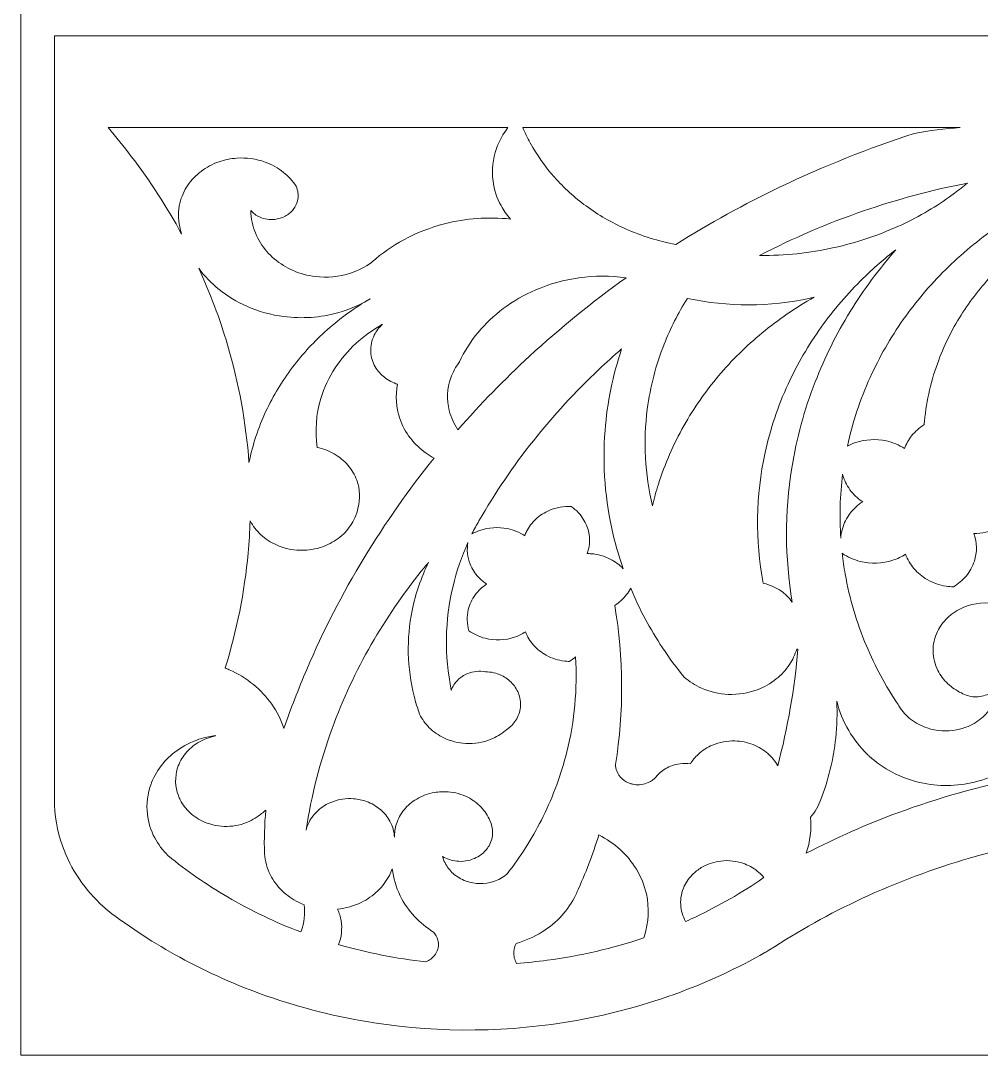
# Model space of a CAD drawing. Header units: millimetres. Extents: x 4600 to 4846, y 410 to 672.
# Drawn here: x 4600.3 to 4657.3, y 409.8 to 471.2 of the extents above; entities that cross this region are included whole.
import ezdxf

# ---------------------------------------------------------------- set-up
doc = ezdxf.new("R2010")
doc.units = ezdxf.units.MM
doc.header["$MEASUREMENT"] = 0
doc.layers.add('SITARA ALL', color=18, linetype='Continuous', true_color=0x000000)

msp = doc.modelspace()

# ---------------------------------------------------------------- linework, layer by layer
at = {"layer": 'SITARA ALL', "lineweight": 9}
for points, knots in [([(4600.273, 531.799), (4600.273, 531.799), (4844.273, 531.799), (4844.273, 531.799), (4844.273, 531.799), (4844.273, 409.799), (4844.273, 409.799), (4844.273, 409.799), (4600.273, 409.799), (4600.273, 409.799), (4600.273, 409.799), (4600.273, 531.799), (4600.273, 531.799)], [0, 0, 0, 0, 0.25, 0.25, 0.25, 0.5, 0.5, 0.5, 0.75, 0.75, 0.75, 1, 1, 1, 1]), ([(4702.275, 411.502), (4702.275, 411.502), (4702.417, 411.503), (4702.417, 411.503), (4703.358, 411.522), (4704.29, 411.686), (4705.18, 411.991), (4705.298, 412.032), (4705.416, 412.075), (4705.533, 412.121), (4706.31, 412.425), (4707.051, 412.817), (4707.739, 413.29), (4707.828, 413.351), (4707.915, 413.413), (4708.001, 413.476), (4708.774, 414.041), (4709.486, 414.682), (4710.129, 415.39), (4710.184, 415.451), (4710.239, 415.512), (4710.293, 415.574), (4711.071, 416.462), (4711.763, 417.422), (4712.36, 418.44), (4712.36, 418.44), (4712.413, 418.532), (4712.413, 418.532), (4712.427, 418.165), (4712.523, 417.807), (4712.694, 417.482), (4712.842, 417.2), (4713.04, 416.947), (4713.278, 416.735), (4713.531, 416.508), (4713.822, 416.326), (4714.138, 416.198), (4714.521, 416.043), (4714.931, 415.963), (4715.345, 415.963), (4715.786, 415.962), (4716.222, 416.053), (4716.626, 416.23), (4716.937, 416.366), (4717.223, 416.555), (4717.469, 416.788), (4717.644, 416.953), (4717.795, 417.142), (4717.92, 417.348), (4718.105, 417.652), (4718.221, 417.993), (4718.263, 418.347), (4718.31, 418.768), (4718.246, 419.194), (4718.078, 419.583), (4718.006, 419.75), (4717.916, 419.909), (4717.81, 420.058), (4720.059, 420.957), (4722.376, 421.676), (4724.739, 422.207), (4727.817, 422.898), (4730.958, 423.276), (4734.112, 423.332), (4737.513, 423.395), (4740.91, 423.086), (4744.244, 422.411), (4746.656, 421.922), (4749.026, 421.239), (4751.329, 420.368), (4753.366, 419.598), (4755.344, 418.678), (4757.246, 417.616), (4758.136, 417.119), (4759.007, 416.59), (4759.859, 416.031), (4761.442, 415.115), (4763.094, 414.327), (4764.802, 413.673), (4766.793, 412.911), (4768.848, 412.328), (4770.942, 411.933), (4774.146, 411.328), (4777.416, 411.155), (4780.665, 411.418), (4783.036, 411.609), (4785.382, 412.034), (4787.67, 412.685), (4789.544, 413.219), (4791.37, 413.908), (4793.13, 414.744), (4794.72, 415.5), (4796.249, 416.379), (4797.702, 417.374), (4798.182, 417.702), (4798.652, 418.043), (4799.114, 418.397), (4799.668, 418.863), (4800.166, 419.392), (4800.597, 419.974), (4801.034, 420.563), (4801.395, 421.205), (4801.671, 421.885), (4801.997, 422.689), (4802.194, 423.538), (4802.255, 424.404), (4802.269, 424.6), (4802.276, 424.796), (4802.275, 424.992), (4802.275, 424.992), (4802.273, 425.167), (4802.273, 425.167), (4802.273, 425.167), (4802.273, 470.299), (4802.273, 470.299), (4802.273, 470.299), (4702.275, 470.299), (4702.275, 470.299), (4702.275, 470.299), (4602.278, 470.299), (4602.278, 470.299), (4602.278, 470.299), (4602.278, 425.167), (4602.278, 425.167), (4602.278, 425.167), (4602.275, 424.992), (4602.275, 424.992), (4602.274, 424.052), (4602.434, 423.118), (4602.749, 422.232), (4602.997, 421.531), (4603.336, 420.866), (4603.755, 420.253), (4604.163, 419.656), (4604.64, 419.11), (4605.176, 418.625), (4605.262, 418.547), (4605.349, 418.471), (4605.437, 418.397), (4606.79, 417.362), (4608.22, 416.432), (4609.715, 415.615), (4611.373, 414.71), (4613.102, 413.942), (4614.885, 413.319), (4616.948, 412.597), (4619.071, 412.066), (4621.23, 411.732), (4625.228, 411.111), (4629.3, 411.158), (4633.282, 411.873), (4635.38, 412.249), (4637.439, 412.812), (4639.437, 413.555), (4641.169, 414.199), (4642.846, 414.981), (4644.453, 415.894), (4644.533, 415.94), (4644.612, 415.985), (4644.692, 416.031), (4646.452, 417.186), (4648.295, 418.211), (4650.205, 419.098), (4652.291, 420.067), (4654.448, 420.874), (4656.658, 421.514), (4659.324, 422.285), (4662.055, 422.815), (4664.816, 423.097), (4669.026, 423.528), (4673.277, 423.386), (4677.45, 422.674), (4679.969, 422.244), (4682.448, 421.605), (4684.86, 420.762), (4685.492, 420.542), (4686.119, 420.307), (4686.74, 420.058), (4686.543, 419.782), (4686.403, 419.47), (4686.33, 419.139), (4686.226, 418.67), (4686.265, 418.18), (4686.441, 417.733), (4686.493, 417.599), (4686.557, 417.47), (4686.631, 417.348), (4686.794, 417.078), (4687.004, 416.838), (4687.249, 416.64), (4687.522, 416.421), (4687.831, 416.25), (4688.163, 416.137), (4688.498, 416.022), (4688.851, 415.963), (4689.206, 415.963), (4689.641, 415.963), (4690.072, 416.051), (4690.472, 416.223), (4690.784, 416.358), (4691.071, 416.545), (4691.32, 416.778), (4691.553, 416.995), (4691.744, 417.253), (4691.886, 417.539), (4692.039, 417.848), (4692.125, 418.187), (4692.138, 418.532), (4692.728, 417.51), (4693.415, 416.547), (4694.187, 415.656), (4694.187, 415.656), (4694.258, 415.574), (4694.258, 415.574), (4694.884, 414.859), (4695.581, 414.209), (4696.338, 413.634), (4696.408, 413.581), (4696.478, 413.528), (4696.549, 413.476), (4697.216, 412.988), (4697.935, 412.579), (4698.694, 412.254), (4698.801, 412.208), (4698.909, 412.164), (4699.018, 412.121), (4699.834, 411.802), (4700.693, 411.604), (4701.566, 411.533), (4701.755, 411.517), (4701.944, 411.507), (4702.134, 411.503), (4702.134, 411.503), (4702.275, 411.502), (4702.275, 411.502)], [0, 0, 0, 0, 0.012821, 0.012821, 0.012821, 0.025641, 0.025641, 0.025641, 0.038462, 0.038462, 0.038462, 0.051282, 0.051282, 0.051282, 0.064103, 0.064103, 0.064103, 0.076923, 0.076923, 0.076923, 0.089744, 0.089744, 0.089744, 0.102564, 0.102564, 0.102564, 0.115385, 0.115385, 0.115385, 0.128205, 0.128205, 0.128205, 0.141026, 0.141026, 0.141026, 0.153846, 0.153846, 0.153846, 0.166667, 0.166667, 0.166667, 0.179487, 0.179487, 0.179487, 0.192308, 0.192308, 0.192308, 0.205128, 0.205128, 0.205128, 0.217949, 0.217949, 0.217949, 0.230769, 0.230769, 0.230769, 0.24359, 0.24359, 0.24359, 0.25641, 0.25641, 0.25641, 0.269231, 0.269231, 0.269231, 0.282051, 0.282051, 0.282051, 0.294872, 0.294872, 0.294872, 0.307692, 0.307692, 0.307692, 0.320513, 0.320513, 0.320513, 0.333333, 0.333333, 0.333333, 0.346154, 0.346154, 0.346154, 0.358974, 0.358974, 0.358974, 0.371795, 0.371795, 0.371795, 0.384615, 0.384615, 0.384615, 0.397436, 0.397436, 0.397436, 0.410256, 0.410256, 0.410256, 0.423077, 0.423077, 0.423077, 0.435897, 0.435897, 0.435897, 0.448718, 0.448718, 0.448718, 0.461538, 0.461538, 0.461538, 0.474359, 0.474359, 0.474359, 0.487179, 0.487179, 0.487179, 0.5, 0.5, 0.5, 0.512821, 0.512821, 0.512821, 0.525641, 0.525641, 0.525641, 0.538462, 0.538462, 0.538462, 0.551282, 0.551282, 0.551282, 0.564103, 0.564103, 0.564103, 0.576923, 0.576923, 0.576923, 0.589744, 0.589744, 0.589744, 0.602564, 0.602564, 0.602564, 0.615385, 0.615385, 0.615385, 0.628205, 0.628205, 0.628205, 0.641026, 0.641026, 0.641026, 0.653846, 0.653846, 0.653846, 0.666667, 0.666667, 0.666667, 0.679487, 0.679487, 0.679487, 0.692308, 0.692308, 0.692308, 0.705128, 0.705128, 0.705128, 0.717949, 0.717949, 0.717949, 0.730769, 0.730769, 0.730769, 0.74359, 0.74359, 0.74359, 0.75641, 0.75641, 0.75641, 0.769231, 0.769231, 0.769231, 0.782051, 0.782051, 0.782051, 0.794872, 0.794872, 0.794872, 0.807692, 0.807692, 0.807692, 0.820513, 0.820513, 0.820513, 0.833333, 0.833333, 0.833333, 0.846154, 0.846154, 0.846154, 0.858974, 0.858974, 0.858974, 0.871795, 0.871795, 0.871795, 0.884615, 0.884615, 0.884615, 0.897436, 0.897436, 0.897436, 0.910256, 0.910256, 0.910256, 0.923077, 0.923077, 0.923077, 0.935897, 0.935897, 0.935897, 0.948718, 0.948718, 0.948718, 0.961538, 0.961538, 0.961538, 0.974359, 0.974359, 0.974359, 0.987179, 0.987179, 0.987179, 1, 1, 1, 1]), ([(4621.106, 456.86), (4620.721, 456.583), (4620.296, 456.368), (4619.845, 456.222), (4619.173, 456.004), (4618.46, 455.936), (4617.759, 456.022), (4617.312, 456.076), (4616.874, 456.194), (4616.46, 456.371), (4616.05, 456.546), (4615.669, 456.781), (4615.329, 457.068), (4615.009, 457.339), (4614.732, 457.658), (4614.508, 458.014), (4614.271, 458.39), (4614.103, 458.806), (4614.011, 459.241), (4613.963, 459.47), (4613.938, 459.702), (4613.935, 459.936), (4614.08, 459.774), (4614.257, 459.643), (4614.455, 459.554), (4614.74, 459.425), (4615.054, 459.376), (4615.364, 459.411), (4615.576, 459.435), (4615.782, 459.499), (4615.971, 459.6), (4616.159, 459.7), (4616.325, 459.838), (4616.457, 460.006), (4616.594, 460.181), (4616.686, 460.386), (4616.725, 460.604), (4616.771, 460.867), (4616.736, 461.137), (4616.624, 461.378), (4616.42, 461.691), (4616.167, 461.97), (4615.876, 462.203), (4615.551, 462.462), (4615.186, 462.667), (4614.795, 462.809), (4614.252, 463.007), (4613.674, 463.088), (4613.098, 463.046), (4612.739, 463.021), (4612.386, 462.949), (4612.047, 462.832), (4611.663, 462.699), (4611.302, 462.507), (4610.979, 462.262), (4610.677, 462.034), (4610.415, 461.759), (4610.201, 461.447), (4609.978, 461.123), (4609.817, 460.762), (4609.725, 460.38), (4609.615, 459.92), (4609.612, 459.441), (4609.717, 458.979), (4609.749, 458.831), (4609.786, 458.683), (4609.828, 458.537), (4608.953, 460.15), (4607.955, 461.693), (4606.841, 463.152), (4606.398, 463.734), (4605.937, 464.302), (4605.46, 464.856), (4605.46, 464.856), (4629.202, 464.856), (4629.202, 464.856), (4628.91, 464.486), (4628.68, 464.071), (4628.52, 463.627), (4628.296, 463.005), (4628.225, 462.338), (4628.313, 461.683), (4628.382, 461.175), (4628.543, 460.683), (4628.789, 460.233), (4628.944, 459.947), (4629.13, 459.679), (4629.343, 459.433), (4628.032, 459.57), (4626.708, 459.473), (4625.431, 459.145), (4624.592, 458.93), (4623.784, 458.614), (4623.022, 458.203), (4622.347, 457.839), (4621.717, 457.4), (4621.142, 456.892), (4621.142, 456.892), (4621.106, 456.86), (4621.106, 456.86)], [0, 0, 0, 0, 0.030303, 0.030303, 0.030303, 0.060606, 0.060606, 0.060606, 0.090909, 0.090909, 0.090909, 0.121212, 0.121212, 0.121212, 0.151515, 0.151515, 0.151515, 0.181818, 0.181818, 0.181818, 0.212121, 0.212121, 0.212121, 0.242424, 0.242424, 0.242424, 0.272727, 0.272727, 0.272727, 0.30303, 0.30303, 0.30303, 0.333333, 0.333333, 0.333333, 0.363636, 0.363636, 0.363636, 0.393939, 0.393939, 0.393939, 0.424242, 0.424242, 0.424242, 0.454545, 0.454545, 0.454545, 0.484848, 0.484848, 0.484848, 0.515152, 0.515152, 0.515152, 0.545455, 0.545455, 0.545455, 0.575758, 0.575758, 0.575758, 0.606061, 0.606061, 0.606061, 0.636364, 0.636364, 0.636364, 0.666667, 0.666667, 0.666667, 0.69697, 0.69697, 0.69697, 0.727273, 0.727273, 0.727273, 0.757576, 0.757576, 0.757576, 0.787879, 0.787879, 0.787879, 0.818182, 0.818182, 0.818182, 0.848485, 0.848485, 0.848485, 0.878788, 0.878788, 0.878788, 0.909091, 0.909091, 0.909091, 0.939394, 0.939394, 0.939394, 0.969697, 0.969697, 0.969697, 1, 1, 1, 1]), ([(4639.169, 457.926), (4638.14, 458.117), (4637.136, 458.428), (4636.179, 458.853), (4635.353, 459.22), (4634.568, 459.674), (4633.839, 460.208), (4633.152, 460.71), (4632.521, 461.284), (4631.957, 461.919), (4631.404, 462.543), (4630.921, 463.226), (4630.52, 463.956), (4630.359, 464.249), (4630.211, 464.55), (4630.079, 464.856), (4630.079, 464.856), (4656.04, 464.856), (4656.04, 464.856), (4655.128, 464.796), (4654.22, 464.68), (4653.322, 464.508), (4650.603, 463.631), (4647.946, 462.573), (4645.369, 461.34), (4643.239, 460.321), (4641.169, 459.181), (4639.169, 457.926)], [0, 0, 0, 0, 0.111111, 0.111111, 0.111111, 0.222222, 0.222222, 0.222222, 0.333333, 0.333333, 0.333333, 0.444444, 0.444444, 0.444444, 0.555556, 0.555556, 0.555556, 0.666667, 0.666667, 0.666667, 0.777778, 0.777778, 0.777778, 0.888889, 0.888889, 0.888889, 1, 1, 1, 1]), ([(4655.422, 460.751), (4654.465, 460.074), (4653.445, 459.49), (4652.377, 459.006), (4651.152, 458.451), (4649.873, 458.025), (4648.56, 457.735), (4647.109, 457.415), (4645.627, 457.258), (4644.142, 457.266), (4646.126, 458.3), (4648.185, 459.184), (4650.302, 459.911), (4652.324, 460.606), (4654.392, 461.16), (4656.49, 461.57), (4656.229, 461.372), (4655.971, 461.17), (4655.716, 460.964), (4655.716, 460.964), (4655.422, 460.751), (4655.422, 460.751)], [0, 0, 0, 0, 0.142857, 0.142857, 0.142857, 0.285714, 0.285714, 0.285714, 0.428571, 0.428571, 0.428571, 0.571429, 0.571429, 0.571429, 0.714286, 0.714286, 0.714286, 0.857143, 0.857143, 0.857143, 1, 1, 1, 1]), ([(4652.745, 445.811), (4652.415, 446.025), (4652.049, 446.178), (4651.664, 446.262), (4651.058, 446.396), (4650.427, 446.363), (4649.838, 446.165), (4649.672, 446.109), (4649.511, 446.04), (4649.356, 445.958), (4649.659, 447.362), (4650.111, 448.729), (4650.704, 450.036), (4651.25, 451.239), (4651.909, 452.388), (4652.671, 453.467), (4653.418, 454.524), (4654.256, 455.514), (4655.177, 456.425), (4656.116, 457.354), (4657.134, 458.202), (4658.218, 458.959), (4658.348, 459.049), (4658.478, 459.139), (4658.61, 459.227), (4659.102, 459.646), (4659.645, 460.003), (4660.225, 460.29), (4660.917, 460.631), (4661.652, 460.876), (4662.41, 461.017), (4663.662, 461.25), (4664.951, 461.205), (4666.183, 460.883), (4666.893, 460.698), (4667.575, 460.419), (4668.211, 460.054), (4668.324, 459.989), (4668.434, 459.922), (4668.543, 459.852), (4667.644, 460.147), (4666.702, 460.294), (4665.755, 460.286), (4664.978, 460.28), (4664.205, 460.17), (4663.457, 459.96), (4662.436, 459.511), (4661.459, 458.966), (4660.542, 458.331), (4659.676, 457.733), (4658.87, 457.053), (4658.134, 456.3), (4657.416, 455.566), (4656.772, 454.762), (4656.211, 453.901), (4655.631, 453.01), (4655.149, 452.058), (4654.773, 451.063), (4654.333, 449.899), (4654.049, 448.683), (4653.927, 447.445), (4653.92, 447.373), (4653.913, 447.301), (4653.907, 447.23), (4653.623, 447.051), (4653.372, 446.826), (4653.164, 446.563), (4652.985, 446.337), (4652.843, 446.083), (4652.745, 445.811)], [0, 0, 0, 0, 0.043478, 0.043478, 0.043478, 0.086957, 0.086957, 0.086957, 0.130435, 0.130435, 0.130435, 0.173913, 0.173913, 0.173913, 0.217391, 0.217391, 0.217391, 0.26087, 0.26087, 0.26087, 0.304348, 0.304348, 0.304348, 0.347826, 0.347826, 0.347826, 0.391304, 0.391304, 0.391304, 0.434783, 0.434783, 0.434783, 0.478261, 0.478261, 0.478261, 0.521739, 0.521739, 0.521739, 0.565217, 0.565217, 0.565217, 0.608696, 0.608696, 0.608696, 0.652174, 0.652174, 0.652174, 0.695652, 0.695652, 0.695652, 0.73913, 0.73913, 0.73913, 0.782609, 0.782609, 0.782609, 0.826087, 0.826087, 0.826087, 0.869565, 0.869565, 0.869565, 0.913043, 0.913043, 0.913043, 0.956522, 0.956522, 0.956522, 1, 1, 1, 1]), ([(4646.076, 436.701), (4645.888, 436.961), (4645.657, 437.186), (4645.393, 437.367), (4645.092, 437.572), (4644.758, 437.721), (4644.405, 437.807), (4644.405, 437.807), (4644.36, 437.818), (4644.36, 437.818), (4643.872, 440.382), (4643.908, 443.018), (4644.466, 445.568), (4644.772, 446.968), (4645.229, 448.331), (4645.83, 449.633), (4646.376, 450.817), (4647.033, 451.948), (4647.791, 453.009), (4648.536, 454.049), (4649.371, 455.022), (4650.286, 455.916), (4650.898, 456.514), (4651.544, 457.078), (4652.22, 457.603), (4651.217, 456.459), (4650.312, 455.232), (4649.514, 453.936), (4648.699, 452.61), (4648.005, 451.215), (4647.441, 449.765), (4646.799, 448.119), (4646.334, 446.409), (4646.052, 444.665), (4645.627, 442.026), (4645.635, 439.337), (4646.076, 436.701)], [0, 0, 0, 0, 0.083333, 0.083333, 0.083333, 0.166667, 0.166667, 0.166667, 0.25, 0.25, 0.25, 0.333333, 0.333333, 0.333333, 0.416667, 0.416667, 0.416667, 0.5, 0.5, 0.5, 0.583333, 0.583333, 0.583333, 0.666667, 0.666667, 0.666667, 0.75, 0.75, 0.75, 0.833333, 0.833333, 0.833333, 0.916667, 0.916667, 0.916667, 1, 1, 1, 1]), ([(4613.826, 444.984), (4613.652, 447.35), (4613.225, 449.69), (4612.551, 451.965), (4612.091, 453.519), (4611.52, 455.038), (4610.842, 456.51), (4611.191, 456.043), (4611.598, 455.622), (4612.053, 455.257), (4612.554, 454.855), (4613.105, 454.52), (4613.693, 454.26), (4614.395, 453.948), (4615.138, 453.741), (4615.9, 453.644), (4616.972, 453.506), (4618.061, 453.584), (4619.103, 453.874), (4619.774, 454.061), (4620.417, 454.338), (4621.014, 454.698), (4620.109, 454.169), (4619.258, 453.553), (4618.473, 452.859), (4617.713, 452.189), (4617.023, 451.445), (4616.411, 450.638), (4615.795, 449.825), (4615.267, 448.95), (4614.835, 448.026), (4614.382, 447.055), (4614.043, 446.034), (4613.826, 444.984)], [0, 0, 0, 0, 0.090909, 0.090909, 0.090909, 0.181818, 0.181818, 0.181818, 0.272727, 0.272727, 0.272727, 0.363636, 0.363636, 0.363636, 0.454545, 0.454545, 0.454545, 0.545455, 0.545455, 0.545455, 0.636364, 0.636364, 0.636364, 0.727273, 0.727273, 0.727273, 0.818182, 0.818182, 0.818182, 0.909091, 0.909091, 0.909091, 1, 1, 1, 1]), ([(4626.231, 446.927), (4625.993, 447.272), (4625.818, 447.657), (4625.715, 448.063), (4625.554, 448.703), (4625.585, 449.377), (4625.805, 449.999), (4625.925, 450.34), (4626.097, 450.662), (4626.315, 450.951), (4626.61, 451.576), (4626.982, 452.161), (4627.423, 452.693), (4627.864, 453.223), (4628.366, 453.701), (4628.918, 454.114), (4629.516, 454.563), (4630.166, 454.938), (4630.854, 455.233), (4631.671, 455.583), (4632.531, 455.823), (4633.411, 455.945), (4634.341, 456.075), (4635.285, 456.075), (4636.215, 455.947), (4634.209, 454.517), (4632.295, 452.963), (4630.484, 451.293), (4628.989, 449.915), (4627.57, 448.457), (4626.231, 446.927)], [0, 0, 0, 0, 0.1, 0.1, 0.1, 0.2, 0.2, 0.2, 0.3, 0.3, 0.3, 0.4, 0.4, 0.4, 0.5, 0.5, 0.5, 0.6, 0.6, 0.6, 0.7, 0.7, 0.7, 0.8, 0.8, 0.8, 0.9, 0.9, 0.9, 1, 1, 1, 1]), ([(4637.778, 442.412), (4637.327, 444.292), (4637.223, 446.239), (4637.473, 448.156), (4637.647, 449.478), (4637.984, 450.773), (4638.477, 452.012), (4638.849, 452.948), (4639.305, 453.848), (4639.839, 454.701), (4639.839, 454.701), (4639.865, 454.718), (4639.865, 454.718), (4642.262, 454.208), (4644.739, 454.214), (4647.134, 454.737), (4647.215, 454.754), (4647.296, 454.773), (4647.376, 454.791), (4646.287, 454.178), (4645.254, 453.47), (4644.289, 452.676), (4643.351, 451.903), (4642.485, 451.048), (4641.7, 450.121), (4640.923, 449.202), (4640.235, 448.213), (4639.643, 447.166), (4639.02, 446.062), (4638.513, 444.896), (4638.13, 443.688), (4637.997, 443.267), (4637.88, 442.841), (4637.778, 442.412)], [0, 0, 0, 0, 0.090909, 0.090909, 0.090909, 0.181818, 0.181818, 0.181818, 0.272727, 0.272727, 0.272727, 0.363636, 0.363636, 0.363636, 0.454545, 0.454545, 0.454545, 0.545455, 0.545455, 0.545455, 0.636364, 0.636364, 0.636364, 0.727273, 0.727273, 0.727273, 0.818182, 0.818182, 0.818182, 0.909091, 0.909091, 0.909091, 1, 1, 1, 1]), ([(4615.903, 429.19), (4615.734, 429.708), (4615.489, 430.198), (4615.175, 430.643), (4614.869, 431.077), (4614.505, 431.468), (4614.092, 431.804), (4613.655, 432.161), (4613.171, 432.458), (4612.654, 432.687), (4612.575, 432.722), (4612.495, 432.756), (4612.414, 432.788), (4613.106, 435.008), (4613.562, 437.293), (4613.775, 439.608), (4613.834, 440.245), (4613.874, 440.884), (4613.895, 441.523), (4614.058, 441.214), (4614.273, 440.936), (4614.529, 440.699), (4614.805, 440.445), (4615.12, 440.238), (4615.463, 440.087), (4615.898, 439.894), (4616.367, 439.788), (4616.843, 439.774), (4617.028, 439.768), (4617.213, 439.776), (4617.397, 439.798), (4617.836, 439.849), (4618.261, 439.979), (4618.653, 440.182), (4618.979, 440.351), (4619.274, 440.572), (4619.528, 440.836), (4619.771, 441.09), (4619.969, 441.384), (4620.112, 441.705), (4620.193, 441.889), (4620.255, 442.081), (4620.296, 442.277), (4620.447, 442.824), (4620.422, 443.405), (4620.225, 443.937), (4620.104, 444.262), (4619.925, 444.563), (4619.698, 444.824), (4619.468, 445.088), (4619.196, 445.313), (4618.893, 445.488), (4618.574, 445.673), (4618.228, 445.806), (4617.868, 445.882), (4617.733, 446.855), (4617.812, 447.845), (4618.097, 448.785), (4618.292, 449.424), (4618.575, 450.032), (4618.939, 450.592), (4619.288, 451.127), (4619.702, 451.616), (4620.172, 452.047), (4620.653, 452.488), (4621.185, 452.87), (4621.756, 453.185), (4621.553, 453.004), (4621.386, 452.787), (4621.264, 452.544), (4621.109, 452.237), (4621.037, 451.894), (4621.055, 451.551), (4621.073, 451.237), (4621.165, 450.932), (4621.323, 450.66), (4621.463, 450.421), (4621.647, 450.21), (4621.865, 450.038), (4622.1, 449.854), (4622.367, 449.715), (4622.652, 449.626), (4622.508, 448.951), (4622.55, 448.25), (4622.774, 447.597), (4622.919, 447.175), (4623.132, 446.78), (4623.405, 446.428), (4623.672, 446.084), (4623.989, 445.781), (4624.345, 445.53), (4624.495, 445.423), (4624.651, 445.326), (4624.813, 445.238), (4623.299, 443.362), (4621.912, 441.389), (4620.661, 439.329), (4619.369, 437.203), (4618.23, 434.989), (4617.253, 432.702), (4616.76, 431.548), (4616.31, 430.377), (4615.903, 429.19)], [0, 0, 0, 0, 0.029412, 0.029412, 0.029412, 0.058824, 0.058824, 0.058824, 0.088235, 0.088235, 0.088235, 0.117647, 0.117647, 0.117647, 0.147059, 0.147059, 0.147059, 0.176471, 0.176471, 0.176471, 0.205882, 0.205882, 0.205882, 0.235294, 0.235294, 0.235294, 0.264706, 0.264706, 0.264706, 0.294118, 0.294118, 0.294118, 0.323529, 0.323529, 0.323529, 0.352941, 0.352941, 0.352941, 0.382353, 0.382353, 0.382353, 0.411765, 0.411765, 0.411765, 0.441176, 0.441176, 0.441176, 0.470588, 0.470588, 0.470588, 0.5, 0.5, 0.5, 0.529412, 0.529412, 0.529412, 0.558824, 0.558824, 0.558824, 0.588235, 0.588235, 0.588235, 0.617647, 0.617647, 0.617647, 0.647059, 0.647059, 0.647059, 0.676471, 0.676471, 0.676471, 0.705882, 0.705882, 0.705882, 0.735294, 0.735294, 0.735294, 0.764706, 0.764706, 0.764706, 0.794118, 0.794118, 0.794118, 0.823529, 0.823529, 0.823529, 0.852941, 0.852941, 0.852941, 0.882353, 0.882353, 0.882353, 0.911765, 0.911765, 0.911765, 0.941176, 0.941176, 0.941176, 0.970588, 0.970588, 0.970588, 1, 1, 1, 1]), ([(4636.04, 438.678), (4635.821, 438.912), (4635.563, 439.106), (4635.277, 439.251), (4634.923, 439.43), (4634.537, 439.538), (4634.141, 439.567), (4634.064, 439.573), (4633.987, 439.576), (4633.91, 439.576), (4634.097, 440.103), (4634.089, 440.68), (4633.886, 441.202), (4633.771, 441.499), (4633.601, 441.77), (4633.385, 442.003), (4633.255, 442.143), (4633.111, 442.268), (4632.956, 442.378), (4632.518, 442.394), (4632.082, 442.316), (4631.677, 442.147), (4631.373, 442.021), (4631.094, 441.842), (4630.852, 441.619), (4630.627, 441.411), (4630.442, 441.165), (4630.305, 440.891), (4630.264, 440.809), (4630.228, 440.724), (4630.197, 440.638), (4629.884, 440.841), (4629.536, 440.983), (4629.17, 441.057), (4628.622, 441.17), (4628.054, 441.133), (4627.525, 440.95), (4627.366, 440.894), (4627.213, 440.826), (4627.065, 440.744), (4627.196, 441.008), (4627.335, 441.268), (4627.481, 441.524), (4628.437, 443.185), (4629.515, 444.773), (4630.708, 446.274), (4631.9, 447.774), (4633.199, 449.187), (4634.594, 450.501), (4635.037, 450.919), (4635.489, 451.326), (4635.95, 451.724), (4635.425, 450.158), (4635.094, 448.534), (4634.965, 446.887), (4634.803, 444.805), (4634.967, 442.712), (4635.452, 440.681), (4635.614, 440.004), (4635.81, 439.335), (4636.04, 438.678)], [0, 0, 0, 0, 0.05, 0.05, 0.05, 0.1, 0.1, 0.1, 0.15, 0.15, 0.15, 0.2, 0.2, 0.2, 0.25, 0.25, 0.25, 0.3, 0.3, 0.3, 0.35, 0.35, 0.35, 0.4, 0.4, 0.4, 0.45, 0.45, 0.45, 0.5, 0.5, 0.5, 0.55, 0.55, 0.55, 0.6, 0.6, 0.6, 0.65, 0.65, 0.65, 0.7, 0.7, 0.7, 0.75, 0.75, 0.75, 0.8, 0.8, 0.8, 0.85, 0.85, 0.85, 0.9, 0.9, 0.9, 0.95, 0.95, 0.95, 1, 1, 1, 1]), ([(4648.959, 440.489), (4648.873, 441.754), (4648.911, 443.026), (4649.07, 444.284), (4649.154, 443.954), (4649.301, 443.642), (4649.504, 443.367), (4649.701, 443.1), (4649.942, 442.868), (4650.218, 442.682), (4650.218, 442.682), (4650.26, 442.653), (4650.26, 442.653), (4649.976, 442.468), (4649.725, 442.236), (4649.518, 441.967), (4649.307, 441.693), (4649.149, 441.381), (4649.054, 441.049), (4649.002, 440.866), (4648.97, 440.678), (4648.959, 440.489)], [0, 0, 0, 0, 0.142857, 0.142857, 0.142857, 0.285714, 0.285714, 0.285714, 0.428571, 0.428571, 0.428571, 0.571429, 0.571429, 0.571429, 0.714286, 0.714286, 0.714286, 0.857143, 0.857143, 0.857143, 1, 1, 1, 1]), ([(4652.359, 430.617), (4651.623, 431.719), (4650.993, 432.889), (4650.479, 434.111), (4649.903, 435.477), (4649.481, 436.904), (4649.22, 438.363), (4649.147, 438.771), (4649.087, 439.181), (4649.041, 439.592), (4649.365, 439.371), (4649.725, 439.21), (4650.105, 439.114), (4650.749, 438.952), (4651.425, 438.976), (4652.055, 439.183), (4652.318, 439.269), (4652.568, 439.388), (4652.801, 439.537), (4652.916, 439.226), (4653.085, 438.939), (4653.302, 438.688), (4653.525, 438.429), (4653.791, 438.21), (4654.088, 438.04), (4654.437, 437.841), (4654.818, 437.706), (4655.215, 437.643), (4655.359, 437.62), (4655.505, 437.606), (4655.651, 437.602), (4655.935, 437.772), (4656.188, 437.989), (4656.4, 438.244), (4656.617, 438.504), (4656.782, 438.802), (4656.888, 439.124), (4657.063, 439.658), (4657.054, 440.236), (4656.863, 440.765), (4657.337, 440.776), (4657.804, 440.879), (4658.239, 441.069), (4658.581, 441.219), (4658.897, 441.424), (4659.172, 441.677), (4659.387, 441.875), (4659.572, 442.103), (4659.723, 442.353), (4659.357, 440.436), (4659.405, 438.464), (4659.862, 436.567), (4659.966, 436.136), (4660.09, 435.711), (4660.234, 435.292), (4660.051, 435.562), (4659.824, 435.8), (4659.562, 435.996), (4659.261, 436.221), (4658.923, 436.392), (4658.564, 436.501), (4657.885, 436.707), (4657.16, 436.698), (4656.486, 436.475), (4656.136, 436.359), (4655.808, 436.184), (4655.517, 435.957), (4655.435, 435.893), (4655.357, 435.824), (4655.282, 435.752), (4655.044, 435.523), (4654.848, 435.254), (4654.704, 434.958), (4654.524, 434.591), (4654.434, 434.188), (4654.439, 433.78), (4654.446, 433.386), (4654.542, 432.998), (4654.72, 432.647), (4654.871, 432.348), (4655.074, 432.078), (4655.319, 431.85), (4655.556, 431.629), (4655.827, 431.446), (4656.121, 431.308), (4656.356, 431.169), (4656.621, 431.089), (4656.894, 431.075), (4657.186, 431.06), (4657.477, 431.119), (4657.739, 431.248), (4657.933, 431.343), (4658.104, 431.478), (4658.243, 431.644), (4658.274, 431.682), (4658.304, 431.723), (4658.332, 431.764), (4658.309, 431.385), (4658.206, 431.015), (4658.028, 430.679), (4657.87, 430.383), (4657.662, 430.116), (4657.413, 429.891), (4657.149, 429.653), (4656.847, 429.461), (4656.52, 429.323), (4656.299, 429.229), (4656.068, 429.159), (4655.832, 429.113), (4655.249, 429.002), (4654.647, 429.041), (4654.084, 429.228), (4653.73, 429.345), (4653.399, 429.522), (4653.105, 429.752), (4652.843, 429.957), (4652.618, 430.205), (4652.439, 430.485), (4652.411, 430.528), (4652.385, 430.572), (4652.359, 430.617)], [0, 0, 0, 0, 0.025, 0.025, 0.025, 0.05, 0.05, 0.05, 0.075, 0.075, 0.075, 0.1, 0.1, 0.1, 0.125, 0.125, 0.125, 0.15, 0.15, 0.15, 0.175, 0.175, 0.175, 0.2, 0.2, 0.2, 0.225, 0.225, 0.225, 0.25, 0.25, 0.25, 0.275, 0.275, 0.275, 0.3, 0.3, 0.3, 0.325, 0.325, 0.325, 0.35, 0.35, 0.35, 0.375, 0.375, 0.375, 0.4, 0.4, 0.4, 0.425, 0.425, 0.425, 0.45, 0.45, 0.45, 0.475, 0.475, 0.475, 0.5, 0.5, 0.5, 0.525, 0.525, 0.525, 0.55, 0.55, 0.55, 0.575, 0.575, 0.575, 0.6, 0.6, 0.6, 0.625, 0.625, 0.625, 0.65, 0.65, 0.65, 0.675, 0.675, 0.675, 0.7, 0.7, 0.7, 0.725, 0.725, 0.725, 0.75, 0.75, 0.75, 0.775, 0.775, 0.775, 0.8, 0.8, 0.8, 0.825, 0.825, 0.825, 0.85, 0.85, 0.85, 0.875, 0.875, 0.875, 0.9, 0.9, 0.9, 0.925, 0.925, 0.925, 0.95, 0.95, 0.95, 0.975, 0.975, 0.975, 1, 1, 1, 1]), ([(4629.132, 420.542), (4628.901, 420.352), (4628.636, 420.208), (4628.351, 420.116), (4627.818, 419.944), (4627.242, 419.953), (4626.715, 420.142), (4626.434, 420.241), (4626.175, 420.394), (4625.951, 420.591), (4625.75, 420.767), (4625.585, 420.98), (4625.464, 421.218), (4625.401, 421.341), (4625.352, 421.47), (4625.317, 421.604), (4625.573, 421.449), (4625.861, 421.353), (4626.158, 421.322), (4626.517, 421.283), (4626.88, 421.338), (4627.211, 421.482), (4627.35, 421.542), (4627.482, 421.619), (4627.603, 421.71), (4627.795, 421.854), (4627.956, 422.034), (4628.076, 422.241), (4628.215, 422.481), (4628.289, 422.752), (4628.291, 423.029), (4628.292, 423.27), (4628.239, 423.509), (4628.134, 423.727), (4628.012, 424.019), (4627.837, 424.287), (4627.619, 424.517), (4627.389, 424.76), (4627.118, 424.96), (4626.818, 425.111), (4626.452, 425.294), (4626.054, 425.405), (4625.645, 425.436), (4625.376, 425.457), (4625.105, 425.445), (4624.839, 425.398), (4624.465, 425.334), (4624.107, 425.202), (4623.782, 425.009), (4623.5, 424.842), (4623.25, 424.628), (4623.041, 424.375), (4622.835, 424.125), (4622.678, 423.839), (4622.579, 423.531), (4622.497, 423.275), (4622.458, 423.007), (4622.465, 422.738), (4622.447, 423.073), (4622.354, 423.4), (4622.192, 423.694), (4622.049, 423.955), (4621.86, 424.187), (4621.633, 424.379), (4621.387, 424.588), (4621.105, 424.751), (4620.802, 424.861), (4620.556, 424.95), (4620.3, 425.006), (4620.04, 425.026), (4619.598, 425.062), (4619.154, 424.996), (4618.742, 424.833), (4618.443, 424.716), (4618.167, 424.545), (4617.928, 424.33), (4617.709, 424.133), (4617.527, 423.896), (4617.393, 423.633), (4617.315, 423.48), (4617.255, 423.319), (4617.214, 423.153), (4617.527, 425.213), (4618.045, 427.237), (4618.761, 429.194), (4619.392, 430.921), (4620.17, 432.591), (4621.086, 434.186), (4621.962, 435.71), (4622.955, 437.163), (4624.057, 438.531), (4624.201, 438.709), (4624.346, 438.886), (4624.493, 439.061), (4624.045, 438.156), (4623.716, 437.197), (4623.513, 436.207), (4623.169, 434.524), (4623.209, 432.785), (4623.629, 431.12), (4623.721, 430.757), (4623.829, 430.399), (4623.955, 430.046), (4624.099, 429.747), (4624.294, 429.475), (4624.531, 429.242), (4624.784, 428.994), (4625.077, 428.789), (4625.398, 428.638), (4625.807, 428.444), (4626.249, 428.333), (4626.7, 428.31), (4627.205, 428.283), (4627.709, 428.366), (4628.179, 428.553), (4628.497, 428.68), (4628.793, 428.856), (4629.056, 429.075), (4629.273, 429.215), (4629.461, 429.394), (4629.611, 429.604), (4629.77, 429.827), (4629.876, 430.082), (4629.922, 430.351), (4629.971, 430.639), (4629.947, 430.933), (4629.852, 431.209), (4629.768, 431.454), (4629.634, 431.678), (4629.459, 431.868), (4629.278, 432.066), (4629.059, 432.227), (4628.817, 432.342), (4628.519, 432.484), (4628.195, 432.56), (4627.866, 432.566), (4627.509, 432.627), (4627.141, 432.588), (4626.804, 432.453), (4626.578, 432.362), (4626.373, 432.226), (4626.202, 432.053), (4626.042, 431.892), (4625.919, 431.698), (4625.84, 431.485), (4625.84, 431.485), (4625.836, 431.472), (4625.836, 431.472), (4625.419, 433.51), (4625.454, 435.615), (4625.938, 437.638), (4626.152, 438.532), (4626.45, 439.405), (4626.828, 440.243), (4626.745, 439.81), (4626.788, 439.362), (4626.953, 438.952), (4627.07, 438.662), (4627.24, 438.397), (4627.456, 438.17), (4627.599, 438.018), (4627.76, 437.884), (4627.935, 437.769), (4627.673, 437.597), (4627.444, 437.38), (4627.257, 437.129), (4627.063, 436.868), (4626.922, 436.572), (4626.844, 436.256), (4626.742, 435.839), (4626.757, 435.403), (4626.887, 434.994), (4627.177, 434.789), (4627.503, 434.638), (4627.847, 434.55), (4628.425, 434.401), (4629.033, 434.424), (4629.597, 434.616), (4629.827, 434.694), (4630.046, 434.801), (4630.248, 434.934), (4630.355, 434.644), (4630.515, 434.375), (4630.72, 434.143), (4630.934, 433.9), (4631.19, 433.697), (4631.474, 433.542), (4631.814, 433.358), (4632.185, 433.24), (4632.568, 433.195), (4632.658, 433.184), (4632.749, 433.178), (4632.839, 433.175), (4632.971, 433.254), (4633.095, 433.344), (4633.212, 433.444), (4633.33, 431.549), (4633.156, 429.646), (4632.696, 427.803), (4632.365, 426.48), (4631.893, 425.197), (4631.289, 423.974), (4630.729, 422.843), (4630.063, 421.767), (4629.3, 420.762), (4629.244, 420.688), (4629.188, 420.615), (4629.132, 420.542)], [0, 0, 0, 0, 0.014493, 0.014493, 0.014493, 0.028986, 0.028986, 0.028986, 0.043478, 0.043478, 0.043478, 0.057971, 0.057971, 0.057971, 0.072464, 0.072464, 0.072464, 0.086957, 0.086957, 0.086957, 0.101449, 0.101449, 0.101449, 0.115942, 0.115942, 0.115942, 0.130435, 0.130435, 0.130435, 0.144928, 0.144928, 0.144928, 0.15942, 0.15942, 0.15942, 0.173913, 0.173913, 0.173913, 0.188406, 0.188406, 0.188406, 0.202899, 0.202899, 0.202899, 0.217391, 0.217391, 0.217391, 0.231884, 0.231884, 0.231884, 0.246377, 0.246377, 0.246377, 0.26087, 0.26087, 0.26087, 0.275362, 0.275362, 0.275362, 0.289855, 0.289855, 0.289855, 0.304348, 0.304348, 0.304348, 0.318841, 0.318841, 0.318841, 0.333333, 0.333333, 0.333333, 0.347826, 0.347826, 0.347826, 0.362319, 0.362319, 0.362319, 0.376812, 0.376812, 0.376812, 0.391304, 0.391304, 0.391304, 0.405797, 0.405797, 0.405797, 0.42029, 0.42029, 0.42029, 0.434783, 0.434783, 0.434783, 0.449275, 0.449275, 0.449275, 0.463768, 0.463768, 0.463768, 0.478261, 0.478261, 0.478261, 0.492754, 0.492754, 0.492754, 0.507246, 0.507246, 0.507246, 0.521739, 0.521739, 0.521739, 0.536232, 0.536232, 0.536232, 0.550725, 0.550725, 0.550725, 0.565217, 0.565217, 0.565217, 0.57971, 0.57971, 0.57971, 0.594203, 0.594203, 0.594203, 0.608696, 0.608696, 0.608696, 0.623188, 0.623188, 0.623188, 0.637681, 0.637681, 0.637681, 0.652174, 0.652174, 0.652174, 0.666667, 0.666667, 0.666667, 0.681159, 0.681159, 0.681159, 0.695652, 0.695652, 0.695652, 0.710145, 0.710145, 0.710145, 0.724638, 0.724638, 0.724638, 0.73913, 0.73913, 0.73913, 0.753623, 0.753623, 0.753623, 0.768116, 0.768116, 0.768116, 0.782609, 0.782609, 0.782609, 0.797101, 0.797101, 0.797101, 0.811594, 0.811594, 0.811594, 0.826087, 0.826087, 0.826087, 0.84058, 0.84058, 0.84058, 0.855072, 0.855072, 0.855072, 0.869565, 0.869565, 0.869565, 0.884058, 0.884058, 0.884058, 0.898551, 0.898551, 0.898551, 0.913043, 0.913043, 0.913043, 0.927536, 0.927536, 0.927536, 0.942029, 0.942029, 0.942029, 0.956522, 0.956522, 0.956522, 0.971014, 0.971014, 0.971014, 0.985507, 0.985507, 0.985507, 1, 1, 1, 1]), ([(4637.992, 426.333), (4637.865, 426.184), (4637.707, 426.064), (4637.528, 425.984), (4637.265, 425.865), (4636.973, 425.827), (4636.688, 425.874), (4636.625, 425.884), (4636.562, 425.899), (4636.5, 425.917), (4636.306, 425.976), (4636.127, 426.076), (4635.977, 426.212), (4635.836, 426.339), (4635.727, 426.498), (4635.66, 426.675), (4635.612, 426.799), (4635.588, 426.931), (4635.588, 427.064), (4636.087, 430.193), (4636.071, 433.382), (4635.538, 436.505), (4635.809, 436.673), (4636.048, 436.888), (4636.244, 437.139), (4636.336, 437.257), (4636.417, 437.382), (4636.487, 437.515), (4637.005, 436.279), (4637.64, 435.095), (4638.382, 433.979), (4638.778, 433.383), (4639.202, 432.807), (4639.654, 432.252), (4639.964, 431.98), (4640.315, 431.757), (4640.692, 431.59), (4641.194, 431.369), (4641.733, 431.245), (4642.281, 431.223), (4642.868, 431.199), (4643.454, 431.292), (4644.004, 431.498), (4644.41, 431.65), (4644.789, 431.865), (4645.128, 432.135), (4645.431, 432.377), (4645.695, 432.664), (4645.911, 432.987), (4646.099, 433.27), (4646.245, 433.579), (4646.343, 433.904), (4646.343, 433.904), (4646.418, 433.904), (4646.418, 433.904), (4646.213, 431.563), (4645.81, 429.244), (4645.216, 426.97), (4645.065, 427.247), (4644.868, 427.495), (4644.632, 427.702), (4644.373, 427.93), (4644.076, 428.111), (4643.755, 428.237), (4643.407, 428.374), (4643.039, 428.448), (4642.666, 428.457), (4642.214, 428.469), (4641.765, 428.385), (4641.348, 428.21), (4641.032, 428.077), (4640.742, 427.891), (4640.49, 427.659), (4640.312, 427.494), (4640.157, 427.306), (4640.029, 427.1), (4639.629, 427.155), (4639.221, 427.106), (4638.845, 426.956), (4638.588, 426.853), (4638.353, 426.702), (4638.154, 426.51), (4638.096, 426.454), (4638.042, 426.395), (4637.992, 426.333)], [0, 0, 0, 0, 0.035714, 0.035714, 0.035714, 0.071429, 0.071429, 0.071429, 0.107143, 0.107143, 0.107143, 0.142857, 0.142857, 0.142857, 0.178571, 0.178571, 0.178571, 0.214286, 0.214286, 0.214286, 0.25, 0.25, 0.25, 0.285714, 0.285714, 0.285714, 0.321429, 0.321429, 0.321429, 0.357143, 0.357143, 0.357143, 0.392857, 0.392857, 0.392857, 0.428571, 0.428571, 0.428571, 0.464286, 0.464286, 0.464286, 0.5, 0.5, 0.5, 0.535714, 0.535714, 0.535714, 0.571429, 0.571429, 0.571429, 0.607143, 0.607143, 0.607143, 0.642857, 0.642857, 0.642857, 0.678571, 0.678571, 0.678571, 0.714286, 0.714286, 0.714286, 0.75, 0.75, 0.75, 0.785714, 0.785714, 0.785714, 0.821429, 0.821429, 0.821429, 0.857143, 0.857143, 0.857143, 0.892857, 0.892857, 0.892857, 0.928571, 0.928571, 0.928571, 0.964286, 0.964286, 0.964286, 1, 1, 1, 1]), ([(4646.913, 421.79), (4647.141, 422.478), (4647.229, 423.204), (4647.171, 423.927), (4647.428, 424.242), (4647.631, 424.597), (4647.772, 424.978), (4648.226, 426.152), (4648.524, 427.38), (4648.659, 428.632), (4648.737, 429.358), (4648.759, 430.09), (4648.724, 430.82), (4648.87, 430.206), (4649.108, 429.618), (4649.429, 429.075), (4649.73, 428.564), (4650.099, 428.095), (4650.523, 427.68), (4650.564, 427.64), (4650.606, 427.601), (4650.647, 427.562), (4651.058, 427.183), (4651.516, 426.86), (4652.011, 426.601), (4652.597, 426.293), (4653.225, 426.073), (4653.874, 425.946), (4654.944, 425.735), (4656.047, 425.775), (4657.099, 426.061), (4657.711, 426.228), (4658.297, 426.48), (4658.838, 426.81), (4658.962, 426.886), (4659.083, 426.966), (4659.202, 427.05), (4659.643, 427.361), (4660.04, 427.729), (4660.385, 428.145), (4660.735, 428.567), (4661.022, 429.038), (4661.237, 429.542), (4661.496, 430.148), (4661.64, 430.797), (4661.663, 431.456), (4661.686, 432.163), (4661.567, 432.867), (4661.314, 433.528), (4661.157, 433.939), (4660.952, 434.33), (4660.704, 434.693), (4660.951, 434.454), (4661.238, 434.26), (4661.551, 434.119), (4661.954, 433.937), (4662.389, 433.838), (4662.83, 433.828), (4662.931, 433.826), (4663.031, 433.828), (4663.131, 433.835), (4663.675, 433.762), (4664.228, 433.82), (4664.746, 434.002), (4665.095, 434.126), (4665.421, 434.308), (4665.708, 434.541), (4665.811, 434.625), (4665.908, 434.715), (4665.999, 434.812), (4665.711, 433.881), (4665.666, 432.893), (4665.869, 431.941), (4665.996, 431.349), (4666.213, 430.78), (4666.514, 430.254), (4666.797, 429.758), (4667.146, 429.303), (4667.552, 428.902), (4667.967, 428.491), (4668.433, 428.135), (4668.939, 427.843), (4669.441, 427.553), (4669.976, 427.324), (4670.533, 427.161), (4666.925, 427.261), (4663.317, 426.964), (4659.774, 426.273), (4657.244, 425.78), (4654.759, 425.085), (4652.341, 424.193), (4650.483, 423.508), (4648.67, 422.705), (4646.913, 421.79)], [0, 0, 0, 0, 0.032258, 0.032258, 0.032258, 0.064516, 0.064516, 0.064516, 0.096774, 0.096774, 0.096774, 0.129032, 0.129032, 0.129032, 0.16129, 0.16129, 0.16129, 0.193548, 0.193548, 0.193548, 0.225806, 0.225806, 0.225806, 0.258065, 0.258065, 0.258065, 0.290323, 0.290323, 0.290323, 0.322581, 0.322581, 0.322581, 0.354839, 0.354839, 0.354839, 0.387097, 0.387097, 0.387097, 0.419355, 0.419355, 0.419355, 0.451613, 0.451613, 0.451613, 0.483871, 0.483871, 0.483871, 0.516129, 0.516129, 0.516129, 0.548387, 0.548387, 0.548387, 0.580645, 0.580645, 0.580645, 0.612903, 0.612903, 0.612903, 0.645161, 0.645161, 0.645161, 0.677419, 0.677419, 0.677419, 0.709677, 0.709677, 0.709677, 0.741935, 0.741935, 0.741935, 0.774194, 0.774194, 0.774194, 0.806452, 0.806452, 0.806452, 0.83871, 0.83871, 0.83871, 0.870968, 0.870968, 0.870968, 0.903226, 0.903226, 0.903226, 0.935484, 0.935484, 0.935484, 0.967742, 0.967742, 0.967742, 1, 1, 1, 1]), ([(4616.902, 417.119), (4615.394, 417.689), (4613.936, 418.386), (4612.545, 419.2), (4611.306, 419.925), (4610.126, 420.746), (4609.016, 421.655), (4608.701, 421.963), (4608.435, 422.318), (4608.229, 422.708), (4607.998, 423.143), (4607.85, 423.618), (4607.793, 424.108), (4607.724, 424.718), (4607.8, 425.337), (4608.016, 425.912), (4608.025, 425.936), (4608.034, 425.959), (4608.043, 425.983), (4608.204, 426.388), (4608.428, 426.766), (4608.707, 427.102), (4608.99, 427.444), (4609.322, 427.742), (4609.693, 427.987), (4610.106, 428.26), (4610.559, 428.47), (4611.036, 428.608), (4611.294, 428.683), (4611.558, 428.738), (4611.824, 428.772), (4611.824, 428.772), (4611.841, 428.756), (4611.841, 428.756), (4611.473, 428.685), (4611.121, 428.55), (4610.8, 428.357), (4610.52, 428.188), (4610.27, 427.972), (4610.062, 427.72), (4609.85, 427.464), (4609.69, 427.17), (4609.588, 426.854), (4609.416, 426.318), (4609.432, 425.739), (4609.635, 425.213), (4609.668, 425.125), (4609.707, 425.038), (4609.75, 424.954), (4609.896, 424.673), (4610.089, 424.419), (4610.322, 424.204), (4610.575, 423.97), (4610.867, 423.782), (4611.185, 423.646), (4611.608, 423.466), (4612.065, 423.377), (4612.526, 423.385), (4612.975, 423.392), (4613.419, 423.492), (4613.828, 423.68), (4613.996, 423.757), (4614.157, 423.849), (4614.309, 423.956), (4614.491, 424.076), (4614.665, 424.21), (4614.827, 424.356), (4614.745, 423.495), (4614.719, 422.629), (4614.75, 421.764), (4614.779, 421.322), (4614.899, 420.89), (4615.101, 420.495), (4615.276, 420.153), (4615.506, 419.842), (4615.781, 419.574), (4616.07, 419.294), (4616.4, 419.06), (4616.76, 418.882), (4616.869, 418.828), (4616.98, 418.779), (4617.093, 418.734), (4617.172, 418.205), (4617.112, 417.664), (4616.92, 417.164), (4616.92, 417.164), (4616.902, 417.119), (4616.902, 417.119)], [0, 0, 0, 0, 0.034483, 0.034483, 0.034483, 0.068966, 0.068966, 0.068966, 0.103448, 0.103448, 0.103448, 0.137931, 0.137931, 0.137931, 0.172414, 0.172414, 0.172414, 0.206897, 0.206897, 0.206897, 0.241379, 0.241379, 0.241379, 0.275862, 0.275862, 0.275862, 0.310345, 0.310345, 0.310345, 0.344828, 0.344828, 0.344828, 0.37931, 0.37931, 0.37931, 0.413793, 0.413793, 0.413793, 0.448276, 0.448276, 0.448276, 0.482759, 0.482759, 0.482759, 0.517241, 0.517241, 0.517241, 0.551724, 0.551724, 0.551724, 0.586207, 0.586207, 0.586207, 0.62069, 0.62069, 0.62069, 0.655172, 0.655172, 0.655172, 0.689655, 0.689655, 0.689655, 0.724138, 0.724138, 0.724138, 0.758621, 0.758621, 0.758621, 0.793103, 0.793103, 0.793103, 0.827586, 0.827586, 0.827586, 0.862069, 0.862069, 0.862069, 0.896552, 0.896552, 0.896552, 0.931034, 0.931034, 0.931034, 0.965517, 0.965517, 0.965517, 1, 1, 1, 1]), ([(4629.712, 415.257), (4629.59, 415.467), (4629.533, 415.709), (4629.547, 415.952), (4629.558, 416.123), (4629.604, 416.29), (4629.683, 416.443), (4630.23, 416.595), (4630.752, 416.825), (4631.234, 417.125), (4631.666, 417.394), (4632.059, 417.721), (4632.401, 418.098), (4632.735, 418.464), (4633.013, 418.878), (4633.227, 419.325), (4633.252, 419.376), (4633.275, 419.428), (4633.298, 419.481), (4633.8, 420.585), (4634.234, 421.718), (4634.599, 422.875), (4635.062, 422.641), (4635.492, 422.345), (4635.875, 421.994), (4636.243, 421.658), (4636.562, 421.271), (4636.822, 420.845), (4637.099, 420.391), (4637.299, 419.895), (4637.416, 419.377), (4637.602, 418.552), (4637.561, 417.692), (4637.301, 416.887), (4637.288, 416.848), (4637.275, 416.81), (4637.262, 416.771), (4635.4, 416.141), (4633.48, 415.695), (4631.532, 415.44), (4630.927, 415.361), (4630.32, 415.3), (4629.712, 415.257)], [0, 0, 0, 0, 0.071429, 0.071429, 0.071429, 0.142857, 0.142857, 0.142857, 0.214286, 0.214286, 0.214286, 0.285714, 0.285714, 0.285714, 0.357143, 0.357143, 0.357143, 0.428571, 0.428571, 0.428571, 0.5, 0.5, 0.5, 0.571429, 0.571429, 0.571429, 0.642857, 0.642857, 0.642857, 0.714286, 0.714286, 0.714286, 0.785714, 0.785714, 0.785714, 0.857143, 0.857143, 0.857143, 0.928571, 0.928571, 0.928571, 1, 1, 1, 1]), ([(4644.393, 420.352), (4644.393, 420.352), (4644.358, 420.328), (4644.358, 420.328), (4643.08, 419.445), (4641.732, 418.669), (4640.326, 418.007), (4640.135, 417.917), (4639.943, 417.829), (4639.75, 417.743), (4639.576, 418.05), (4639.476, 418.392), (4639.455, 418.744), (4639.435, 419.121), (4639.509, 419.498), (4639.67, 419.84), (4639.802, 420.119), (4639.985, 420.37), (4640.209, 420.582), (4640.372, 420.736), (4640.553, 420.869), (4640.748, 420.979), (4641.085, 421.167), (4641.457, 421.287), (4641.84, 421.331), (4642.319, 421.388), (4642.804, 421.329), (4643.255, 421.158), (4643.564, 421.042), (4643.851, 420.871), (4644.1, 420.654), (4644.206, 420.561), (4644.304, 420.461), (4644.393, 420.352)], [0, 0, 0, 0, 0.090909, 0.090909, 0.090909, 0.181818, 0.181818, 0.181818, 0.272727, 0.272727, 0.272727, 0.363636, 0.363636, 0.363636, 0.454545, 0.454545, 0.454545, 0.545455, 0.545455, 0.545455, 0.636364, 0.636364, 0.636364, 0.727273, 0.727273, 0.727273, 0.818182, 0.818182, 0.818182, 0.909091, 0.909091, 0.909091, 1, 1, 1, 1]), ([(4624.332, 415.353), (4622.575, 415.54), (4620.838, 415.881), (4619.14, 416.373), (4619.32, 416.82), (4619.374, 417.308), (4619.296, 417.784), (4619.256, 418.021), (4619.186, 418.252), (4619.085, 418.47), (4619.573, 418.52), (4620.047, 418.656), (4620.487, 418.871), (4620.85, 419.048), (4621.183, 419.281), (4621.474, 419.561), (4621.751, 419.827), (4621.982, 420.136), (4622.159, 420.477), (4622.226, 420.605), (4622.284, 420.739), (4622.333, 420.875), (4622.393, 420.315), (4622.552, 419.77), (4622.802, 419.266), (4623.023, 418.819), (4623.309, 418.407), (4623.649, 418.042), (4623.983, 417.685), (4624.363, 417.374), (4624.779, 417.117), (4624.906, 416.982), (4624.997, 416.817), (4625.043, 416.638), (4625.104, 416.397), (4625.076, 416.142), (4624.964, 415.92), (4624.882, 415.759), (4624.763, 415.619), (4624.618, 415.512), (4624.53, 415.447), (4624.434, 415.394), (4624.332, 415.353)], [0, 0, 0, 0, 0.071429, 0.071429, 0.071429, 0.142857, 0.142857, 0.142857, 0.214286, 0.214286, 0.214286, 0.285714, 0.285714, 0.285714, 0.357143, 0.357143, 0.357143, 0.428571, 0.428571, 0.428571, 0.5, 0.5, 0.5, 0.571429, 0.571429, 0.571429, 0.642857, 0.642857, 0.642857, 0.714286, 0.714286, 0.714286, 0.785714, 0.785714, 0.785714, 0.857143, 0.857143, 0.857143, 0.928571, 0.928571, 0.928571, 1, 1, 1, 1])]:
    msp.add_open_spline(points, degree=3, knots=knots, dxfattribs=at)

doc.saveas('drawing.dxf')
